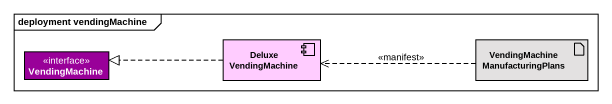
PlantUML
@startuml
mainframe deployment vendingMachine
allowmixing
hide circle
hide empty members
component "Deluxe VendingMachine" as Deluxe_VendingMachine #FFCCFF
artifact "VendingMachine ManufacturingPlans" as VendingMachine #E3E1E1
interface "VendingMachine" as VendingMachine_2 #990099
Deluxe_VendingMachine .left.|> VendingMachine_2
VendingMachine .left.> Deluxe_VendingMachine : <<manifest>>
@enduml
